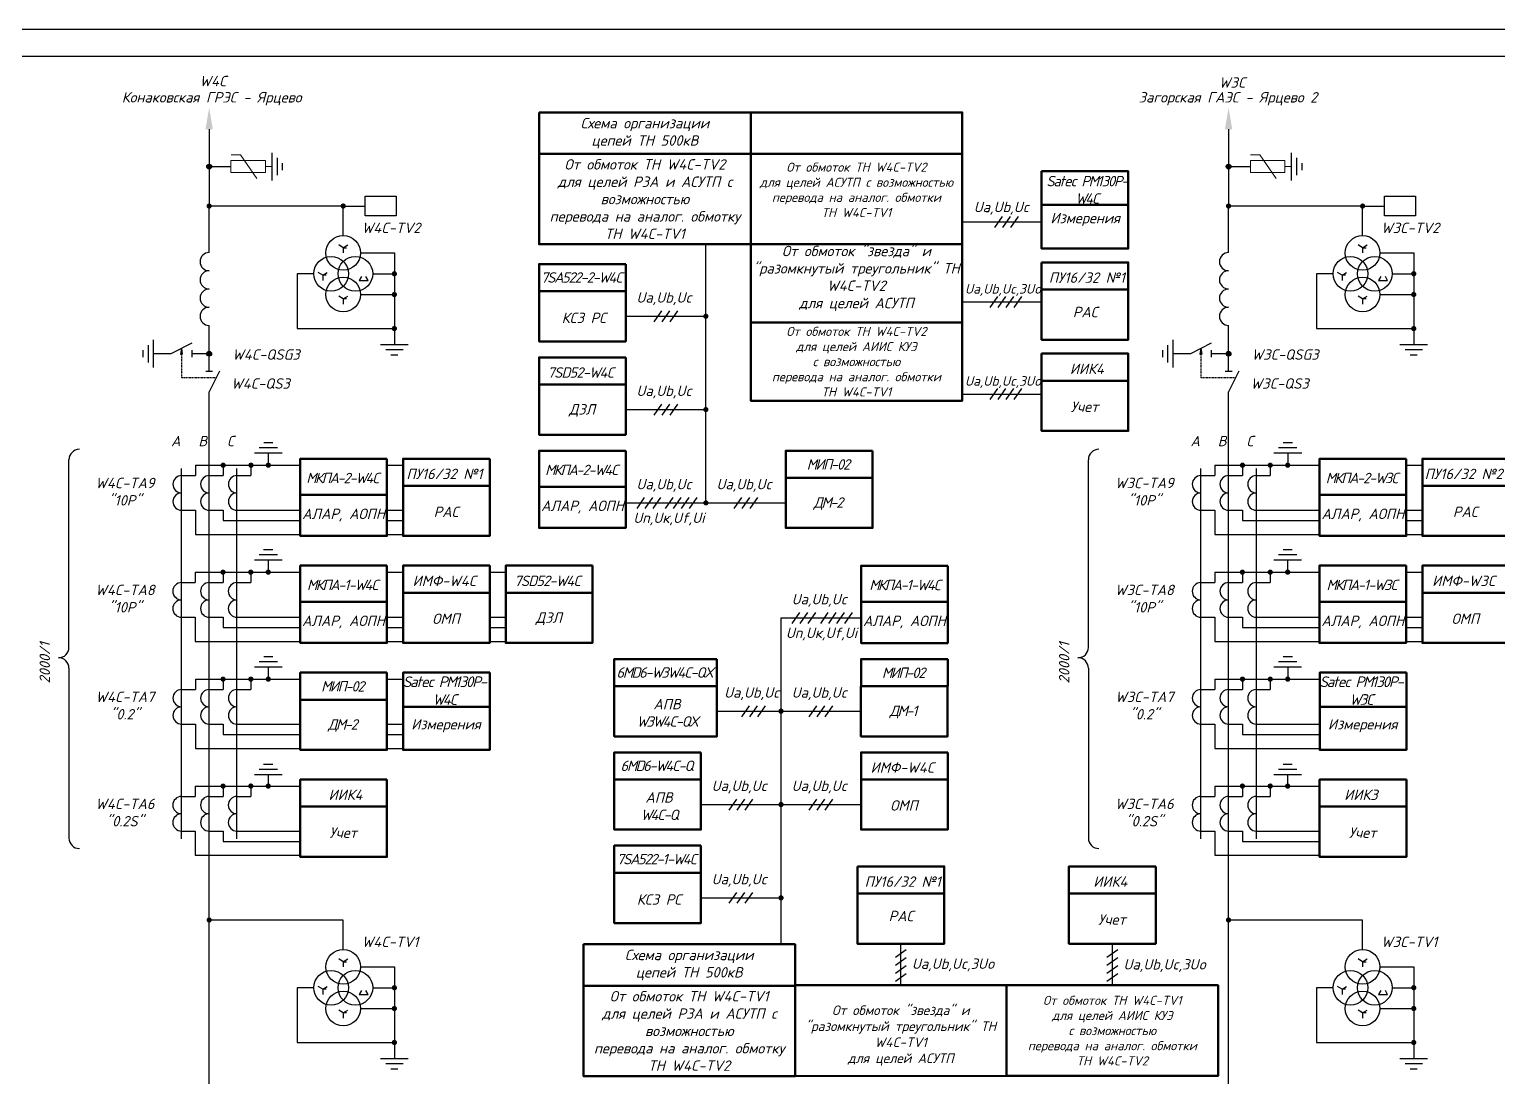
# Model space of a CAD drawing. Header units: millimetres. Extents: x -4534 to -456, y 3875 to 4716.
# Drawn here: x -4325.1 to -4049.9, y 4520.1 to 4716.4 of the extents above; entities that cross this region are included whole.
import ezdxf
from ezdxf.enums import TextEntityAlignment as Align

# ---------------------------------------------------------------- set-up
doc = ezdxf.new("R2010")
doc.units = ezdxf.units.MM
doc.linetypes.add('HIDDEN2', pattern=[0.1875, 0.125, -0.0625])
for name, color, linetype in [('Измерения АСУТП', 80, 'Continuous'), ('пусков-компл', 7, 'Continuous'), ('РАС АСУТП', 50, 'Continuous')]:
    doc.layers.add(name, color=color, linetype=linetype)
doc.styles.add('ГОСТ 2.0', font='isocpeur.ttf', dxfattribs={"oblique": 15, "height": 2})
doc.styles.add('ГОСТ 3.0', font='isocpeur.ttf', dxfattribs={"oblique": 15, "height": 3})

# ---------------------------------------------------------------- blocks, each defined once
blk = doc.blocks.new('Точка')
h = blk.add_hatch(color=256)
edge = h.paths.add_edge_path()
edge.add_arc((0, 0), 0.691, 0, 360)
blk.add_circle((0, 0), 0.691)
blk = doc.blocks.new('*U85')
for p, q in [((0, 0), (5, 0)), ((11, 3), (5, 0)), ((11, -1), (11, 1)), ((11, 0), (16, 0))]:
    blk.add_line(p, q)
blk = doc.blocks.new('*U86')
for p, q in [((0, 0), (5, 0)), ((11, 3), (5, 0)), ((11, -1), (11, 1)), ((11, 0), (16, 0))]:
    blk.add_line(p, q)

msp = doc.modelspace()

# ---------------------------------------------------------------- hatches: boundary and pattern name
for points in [[(-4296.78, 4655.47), (-4296.61, 4655.47), (-4296.44, 4655.47), (-4296.61, 4656.56)], [(-4105.73, 4655.47), (-4105.56, 4655.47), (-4105.39, 4655.47), (-4105.56, 4656.56)]]:
    msp.add_hatch(color=0).paths.add_polyline_path(points)

# ---------------------------------------------------------------- linework, layer by layer
at = {"color": 0, "lineweight": 30}
msp.add_line((-4514.35, 4711.38), (-2238.35, 4711.38), dxfattribs=at)
at = {"color": 0, "lineweight": 50}
for p, q in [((-4189.92, 4693.02), (-4189.92, 4700.8)), ((-4229.57, 4693.02), (-4189.92, 4693.02)), ((-4221.26, 4537.09), (-4181.61, 4537.09))]:
    msp.add_line(p, q, dxfattribs=at)
at = {"color": 0}
for p, q in [((-4291.41, 4697.65), (-4291.41, 4683.26)), ((-4100.36, 4697.65), (-4100.36, 4683.26)), ((-4291.41, 4690.66), (-4287.32, 4690.66)), ((-4100.36, 4690.66), (-4096.28, 4690.66)), ((-4291.41, 4674.55), (-4291.41, 4683.26)), ((-4266.29, 4683.26), (-4291.41, 4683.26)), ((-4266.29, 4677.72), (-4266.29, 4683.26)), ((-4266.29, 4683.26), (-4262.2, 4683.26)), ((-4100.36, 4674.55), (-4100.36, 4683.26)), ((-4075.24, 4683.26), (-4100.36, 4683.26)), ((-4075.24, 4677.72), (-4075.24, 4683.26)), ((-4075.24, 4683.26), (-4071.15, 4683.26)), ((-4266.29, 4675.45), (-4267.13, 4675.96)), ((-4266.29, 4675.45), (-4265.44, 4675.96)), ((-4266.29, 4675.45), (-4266.29, 4674.47)), ((-4266.29, 4675.45), (-4265.64, 4675.45)), ((-4198.32, 4627.62), (-4198.32, 4676.11)), ((-4075.24, 4675.45), (-4076.08, 4675.96)), ((-4075.24, 4675.45), (-4074.4, 4675.96)), ((-4075.24, 4675.45), (-4075.24, 4674.47)), ((-4075.24, 4675.45), (-4074.59, 4675.45)), ((-4263.04, 4674.47), (-4256.7, 4674.47)), ((-4256.7, 4674.47), (-4256.7, 4657.33)), ((-4071.99, 4674.47), (-4065.65, 4674.47)), ((-4065.65, 4674.47), (-4065.65, 4657.33)), ((-4271.81, 4670.57), (-4274.91, 4670.57)), ((-4274.91, 4670.57), (-4274.91, 4660.29)), ((-4270.13, 4670.31), (-4270.97, 4670.81)), ((-4270.13, 4670.31), (-4269.29, 4670.81)), ((-4270.13, 4670.31), (-4270.13, 4669.32)), ((-4269.48, 4670.31), (-4270.13, 4670.31)), ((-4262.86, 4670.07), (-4263.28, 4669.32)), ((-4261.6, 4669.32), (-4262.02, 4670.07)), ((-4260.76, 4670.57), (-4256.7, 4670.57)), ((-4080.77, 4670.57), (-4083.86, 4670.57)), ((-4083.86, 4670.57), (-4083.86, 4660.29)), ((-4079.08, 4670.31), (-4079.93, 4670.81)), ((-4079.08, 4670.31), (-4078.24, 4670.81)), ((-4079.08, 4670.31), (-4079.08, 4669.32)), ((-4078.43, 4670.31), (-4079.08, 4670.31)), ((-4071.82, 4670.07), (-4072.24, 4669.32)), ((-4070.55, 4669.32), (-4070.98, 4670.07)), ((-4069.72, 4670.57), (-4065.65, 4670.57)), ((-4263.28, 4669.32), (-4261.6, 4669.32)), ((-4072.24, 4669.32), (-4070.55, 4669.32)), ((-4266.29, 4665.84), (-4267.13, 4666.34)), ((-4266.29, 4665.84), (-4265.44, 4666.34)), ((-4266.29, 4665.84), (-4266.29, 4664.86)), ((-4265.64, 4665.84), (-4266.29, 4665.84)), ((-4263.04, 4666.67), (-4256.7, 4666.67)), ((-4075.24, 4665.84), (-4076.08, 4666.34)), ((-4075.24, 4665.84), (-4074.4, 4666.34)), ((-4075.24, 4665.84), (-4075.24, 4664.86)), ((-4074.59, 4665.84), (-4075.24, 4665.84)), ((-4071.99, 4666.67), (-4065.65, 4666.67)), ((-4213.32, 4662.6), (-4198.32, 4662.6)), ((-4208.04, 4661.58), (-4206.6, 4663.63)), ((-4206.54, 4661.58), (-4205.1, 4663.63)), ((-4205.04, 4661.58), (-4203.6, 4663.63)), ((-4291.41, 4655.58), (-4291.41, 4660.87)), ((-4274.91, 4660.29), (-4256.7, 4660.29)), ((-4100.36, 4655.58), (-4100.36, 4660.87)), ((-4083.86, 4660.29), (-4065.65, 4660.29)), ((-4294.66, 4657.53), (-4298.56, 4655.58)), ((-4296.61, 4656.56), (-4296.78, 4655.47)), ((-4296.61, 4656.56), (-4296.44, 4655.47)), ((-4294.66, 4656.23), (-4294.66, 4654.93)), ((-4103.61, 4657.53), (-4107.51, 4655.58)), ((-4105.56, 4656.56), (-4105.73, 4655.47)), ((-4105.56, 4656.56), (-4105.39, 4655.47)), ((-4103.61, 4656.23), (-4103.61, 4654.93)), ((-4298.56, 4655.58), (-4301.81, 4655.58)), ((-4296.78, 4655.47), (-4296.61, 4655.47)), ((-4296.44, 4655.47), (-4296.61, 4655.47)), ((-4291.41, 4655.58), (-4294.66, 4655.58)), ((-4107.51, 4655.58), (-4110.76, 4655.58)), ((-4105.73, 4655.47), (-4105.56, 4655.47)), ((-4105.39, 4655.47), (-4105.56, 4655.47)), ((-4100.36, 4655.58), (-4103.61, 4655.58)), ((-4291.41, 4492.89), (-4291.41, 4645.18)), ((-4213.32, 4645.11), (-4198.32, 4645.11)), ((-4208.04, 4644.09), (-4206.6, 4646.13)), ((-4206.54, 4644.09), (-4205.1, 4646.13)), ((-4205.04, 4644.09), (-4203.6, 4646.13)), ((-4100.36, 4492.89), (-4100.36, 4645.18)), ((-4280.32, 4636.93), (-4280.32, 4634.68)), ((-4089.28, 4636.93), (-4089.28, 4634.68)), ((-4258.09, 4634.68), (-4255.09, 4634.68)), ((-4067.06, 4634.68), (-4064.06, 4634.68)), ((-4296.59, 4632.73), (-4293.99, 4632.73)), ((-4291.4, 4632.73), (-4288.8, 4632.73)), ((-4286.19, 4632.73), (-4283.59, 4632.73)), ((-4105.55, 4632.73), (-4102.95, 4632.73)), ((-4100.36, 4632.73), (-4097.76, 4632.73)), ((-4095.15, 4632.73), (-4092.55, 4632.73)), ((-4211.22, 4626.59), (-4209.79, 4628.64)), ((-4209.72, 4626.59), (-4208.29, 4628.64)), ((-4208.22, 4626.59), (-4206.79, 4628.64)), ((-4205.88, 4626.59), (-4204.45, 4628.64)), ((-4204.38, 4626.59), (-4202.95, 4628.64)), ((-4202.88, 4626.59), (-4201.45, 4628.64)), ((-4201.38, 4626.59), (-4199.95, 4628.64)), ((-4193.04, 4626.59), (-4191.6, 4628.64)), ((-4191.54, 4626.59), (-4190.1, 4628.64)), ((-4190.04, 4626.59), (-4188.6, 4628.64)), ((-4296.59, 4626.23), (-4293.99, 4626.23)), ((-4293.99, 4626.23), (-4293.99, 4621.7)), ((-4291.4, 4626.23), (-4288.8, 4626.23)), ((-4288.8, 4626.23), (-4288.8, 4624.31)), ((-4286.19, 4626.23), (-4274.34, 4626.23)), ((-4258.09, 4626.23), (-4255.09, 4626.23)), ((-4213.32, 4627.62), (-4198.32, 4627.62)), ((-4198.32, 4627.62), (-4183.32, 4627.62)), ((-4105.55, 4626.23), (-4102.95, 4626.23)), ((-4102.95, 4626.23), (-4102.95, 4621.7)), ((-4100.36, 4626.23), (-4097.76, 4626.23)), ((-4097.76, 4626.23), (-4097.76, 4624.31)), ((-4095.15, 4626.23), (-4083.29, 4626.23)), ((-4067.06, 4626.23), (-4064.06, 4626.23)), ((-4258.09, 4624.31), (-4255.09, 4624.31)), ((-4067.06, 4624.31), (-4064.06, 4624.31)), ((-4293.99, 4621.7), (-4274.34, 4621.7)), ((-4258.09, 4621.7), (-4255.09, 4621.7)), ((-4102.95, 4621.7), (-4083.29, 4621.7)), ((-4067.06, 4621.7), (-4064.06, 4621.7)), ((-4280.33, 4616.88), (-4280.33, 4614.63)), ((-4258.1, 4614.63), (-4255.1, 4614.63)), ((-4238.82, 4614.63), (-4235.82, 4614.63)), ((-4089.29, 4616.88), (-4089.29, 4614.63)), ((-4067.08, 4614.63), (-4064.08, 4614.63)), ((-4296.6, 4612.68), (-4294, 4612.68)), ((-4291.41, 4612.68), (-4288.81, 4612.68)), ((-4286.2, 4612.68), (-4283.6, 4612.68)), ((-4105.56, 4612.68), (-4102.96, 4612.68)), ((-4100.36, 4612.68), (-4097.76, 4612.68)), ((-4095.16, 4612.68), (-4092.56, 4612.68)), ((-4182.14, 4605.02), (-4180.71, 4607.07)), ((-4180.64, 4605.02), (-4179.21, 4607.07)), ((-4179.14, 4605.02), (-4177.71, 4607.07)), ((-4176.8, 4605.02), (-4175.37, 4607.07)), ((-4175.3, 4605.02), (-4173.87, 4607.07)), ((-4173.8, 4605.02), (-4172.37, 4607.07)), ((-4172.3, 4605.02), (-4170.87, 4607.07)), ((-4296.6, 4606.18), (-4294, 4606.18)), ((-4294, 4606.18), (-4294, 4601.65)), ((-4291.41, 4606.18), (-4288.81, 4606.18)), ((-4288.81, 4606.18), (-4288.81, 4604.26)), ((-4286.2, 4606.18), (-4274.34, 4606.18)), ((-4258.1, 4606.18), (-4255.1, 4606.18)), ((-4258.1, 4604.26), (-4255.1, 4604.26)), ((-4238.82, 4606.18), (-4235.82, 4606.18)), ((-4238.82, 4604.26), (-4235.82, 4604.26)), ((-4184.24, 4606.05), (-4184.24, 4544.87)), ((-4184.24, 4606.05), (-4169.24, 4606.05)), ((-4105.56, 4606.18), (-4102.96, 4606.18)), ((-4102.96, 4606.18), (-4102.96, 4601.65)), ((-4100.36, 4606.18), (-4097.76, 4606.18)), ((-4097.76, 4606.18), (-4097.76, 4604.26)), ((-4095.16, 4606.18), (-4083.3, 4606.18)), ((-4067.08, 4606.18), (-4064.08, 4606.18)), ((-4067.08, 4604.26), (-4064.08, 4604.26)), ((-4294, 4601.65), (-4274.34, 4601.65)), ((-4258.1, 4601.65), (-4255.1, 4601.65)), ((-4238.82, 4601.65), (-4235.82, 4601.65)), ((-4102.96, 4601.65), (-4083.3, 4601.65)), ((-4067.08, 4601.65), (-4064.08, 4601.65)), ((-4280.32, 4596.83), (-4280.32, 4594.58)), ((-4089.28, 4596.83), (-4089.28, 4594.58)), ((-4296.59, 4592.63), (-4293.99, 4592.63)), ((-4291.4, 4592.63), (-4288.8, 4592.63)), ((-4286.19, 4592.63), (-4283.59, 4592.63)), ((-4258.09, 4594.58), (-4255.09, 4594.58)), ((-4105.55, 4592.63), (-4102.95, 4592.63)), ((-4100.36, 4592.63), (-4097.76, 4592.63)), ((-4095.15, 4592.63), (-4092.55, 4592.63)), ((-4196.24, 4588.56), (-4184.24, 4588.56)), ((-4191.61, 4587.53), (-4190.17, 4589.58)), ((-4190.11, 4587.53), (-4188.67, 4589.58)), ((-4188.61, 4587.53), (-4187.17, 4589.58)), ((-4184.24, 4588.56), (-4169.24, 4588.56)), ((-4178.95, 4587.53), (-4177.52, 4589.58)), ((-4177.45, 4587.53), (-4176.02, 4589.58)), ((-4175.95, 4587.53), (-4174.52, 4589.58)), ((-4296.59, 4586.13), (-4293.99, 4586.13)), ((-4293.99, 4586.13), (-4293.99, 4581.6)), ((-4291.4, 4586.13), (-4288.8, 4586.13)), ((-4288.8, 4586.13), (-4288.8, 4584.21)), ((-4286.19, 4586.13), (-4274.34, 4586.13)), ((-4258.09, 4586.13), (-4255.09, 4586.13)), ((-4105.55, 4586.13), (-4102.95, 4586.13)), ((-4102.95, 4586.13), (-4102.95, 4581.6)), ((-4100.36, 4586.13), (-4097.76, 4586.13)), ((-4097.76, 4586.13), (-4097.76, 4584.21)), ((-4095.15, 4586.13), (-4083.29, 4586.13)), ((-4293.99, 4581.6), (-4274.34, 4581.6)), ((-4258.09, 4584.21), (-4255.09, 4584.21)), ((-4258.09, 4581.6), (-4255.09, 4581.6)), ((-4102.95, 4581.6), (-4083.29, 4581.6)), ((-4280.33, 4576.65), (-4280.33, 4574.53)), ((-4089.29, 4576.65), (-4089.29, 4574.53)), ((-4296.6, 4572.58), (-4294, 4572.58)), ((-4291.41, 4572.58), (-4288.81, 4572.58)), ((-4286.2, 4572.58), (-4283.6, 4572.58)), ((-4199.24, 4571.06), (-4184.24, 4571.06)), ((-4193.95, 4570.04), (-4192.52, 4572.09)), ((-4192.45, 4570.04), (-4191.02, 4572.09)), ((-4190.95, 4570.04), (-4189.52, 4572.09)), ((-4184.24, 4571.06), (-4169.24, 4571.06)), ((-4178.95, 4570.04), (-4177.52, 4572.09)), ((-4177.45, 4570.04), (-4176.02, 4572.09)), ((-4175.95, 4570.04), (-4174.52, 4572.09)), ((-4105.56, 4572.58), (-4102.96, 4572.58)), ((-4100.36, 4572.58), (-4097.76, 4572.58)), ((-4095.16, 4572.58), (-4092.56, 4572.58)), ((-4296.6, 4566.08), (-4294, 4566.08)), ((-4294, 4566.08), (-4294, 4561.55)), ((-4291.41, 4566.08), (-4288.81, 4566.08)), ((-4288.81, 4566.08), (-4288.81, 4564.16)), ((-4286.2, 4566.08), (-4274.34, 4566.08)), ((-4105.56, 4566.08), (-4102.96, 4566.08)), ((-4102.96, 4566.08), (-4102.96, 4561.55)), ((-4100.36, 4566.08), (-4097.76, 4566.08)), ((-4097.76, 4566.08), (-4097.76, 4564.16)), ((-4095.16, 4566.08), (-4083.3, 4566.08)), ((-4294, 4561.55), (-4274.34, 4561.55)), ((-4102.96, 4561.55), (-4083.3, 4561.55)), ((-4193.95, 4552.55), (-4192.52, 4554.59)), ((-4192.45, 4552.55), (-4191.02, 4554.59)), ((-4190.95, 4552.55), (-4189.52, 4554.59)), ((-4199.24, 4553.57), (-4184.24, 4553.57)), ((-4266.29, 4549.42), (-4291.41, 4549.42)), ((-4266.29, 4543.88), (-4266.29, 4549.42)), ((-4075.24, 4549.42), (-4100.36, 4549.42)), ((-4075.24, 4543.88), (-4075.24, 4549.42)), ((-4266.29, 4541.61), (-4267.13, 4542.12)), ((-4266.29, 4541.61), (-4265.44, 4542.12)), ((-4266.29, 4541.61), (-4266.29, 4540.63)), ((-4266.29, 4541.61), (-4265.64, 4541.61)), ((-4263.04, 4540.63), (-4256.7, 4540.63)), ((-4256.7, 4540.63), (-4256.7, 4523.49)), ((-4075.24, 4541.61), (-4076.08, 4542.12)), ((-4075.24, 4541.61), (-4074.4, 4542.12)), ((-4075.24, 4541.61), (-4075.24, 4540.63)), ((-4075.24, 4541.61), (-4074.59, 4541.61)), ((-4071.99, 4540.63), (-4065.65, 4540.63)), ((-4065.65, 4540.63), (-4065.65, 4523.49)), ((-4271.81, 4536.73), (-4274.91, 4536.73)), ((-4274.91, 4536.73), (-4274.91, 4526.46)), ((-4270.13, 4536.47), (-4270.97, 4536.97)), ((-4270.13, 4536.47), (-4269.29, 4536.97)), ((-4270.13, 4536.47), (-4270.13, 4535.48)), ((-4269.48, 4536.47), (-4270.13, 4536.47)), ((-4262.86, 4536.23), (-4263.28, 4535.48)), ((-4263.28, 4535.48), (-4261.6, 4535.48)), ((-4261.6, 4535.48), (-4262.02, 4536.23)), ((-4260.76, 4536.73), (-4256.7, 4536.73)), ((-4080.77, 4536.73), (-4083.86, 4536.73)), ((-4083.86, 4536.73), (-4083.86, 4526.46)), ((-4079.08, 4536.47), (-4079.93, 4536.97)), ((-4079.08, 4536.47), (-4078.24, 4536.97)), ((-4079.08, 4536.47), (-4079.08, 4535.48)), ((-4078.43, 4536.47), (-4079.08, 4536.47)), ((-4071.82, 4536.23), (-4072.24, 4535.48)), ((-4072.24, 4535.48), (-4070.55, 4535.48)), ((-4070.55, 4535.48), (-4070.98, 4536.23)), ((-4069.72, 4536.73), (-4065.65, 4536.73)), ((-4266.29, 4532), (-4267.13, 4532.5)), ((-4266.29, 4532), (-4265.44, 4532.5)), ((-4266.29, 4532), (-4266.29, 4531.02)), ((-4265.64, 4532), (-4266.29, 4532)), ((-4263.04, 4532.83), (-4256.7, 4532.83)), ((-4075.24, 4532), (-4076.08, 4532.5)), ((-4075.24, 4532), (-4074.4, 4532.5)), ((-4075.24, 4532), (-4075.24, 4531.02)), ((-4074.59, 4532), (-4075.24, 4532)), ((-4071.99, 4532.83), (-4065.65, 4532.83)), ((-4274.91, 4526.46), (-4256.7, 4526.46)), ((-4083.86, 4526.46), (-4065.65, 4526.46))]:
    msp.add_line(p, q, dxfattribs=at)
at = {"color": 0, "lineweight": 18}
for p, q in [((-4280.83, 4691.8), (-4287.32, 4691.8)), ((-4287.32, 4689.53), (-4287.32, 4691.8)), ((-4285.53, 4692.87), (-4287.3, 4692.87)), ((-4285.53, 4692.87), (-4287.3, 4692.87)), ((-4282.49, 4688.41), (-4285.53, 4692.87)), ((-4280.83, 4689.53), (-4280.83, 4691.8)), ((-4089.79, 4691.8), (-4096.28, 4691.8)), ((-4096.28, 4689.53), (-4096.28, 4691.8)), ((-4094.48, 4692.87), (-4096.25, 4692.87)), ((-4094.48, 4692.87), (-4096.25, 4692.87)), ((-4091.45, 4688.41), (-4094.48, 4692.87)), ((-4089.79, 4689.53), (-4089.79, 4691.8)), ((-4280.83, 4689.53), (-4287.32, 4689.53)), ((-4280.83, 4690.66), (-4279.66, 4690.66)), ((-4089.79, 4689.53), (-4096.28, 4689.53)), ((-4089.79, 4690.66), (-4088.61, 4690.66))]:
    msp.add_line(p, q, dxfattribs=at)
at = {"color": 0, "lineweight": 25, "ltscale": 0.25}
for p, q in [((-4279.66, 4693.26), (-4279.66, 4688.06)), ((-4278.68, 4692.29), (-4278.68, 4689.04)), ((-4088.61, 4693.26), (-4088.61, 4688.06)), ((-4087.64, 4692.29), (-4087.64, 4689.04)), ((-4277.71, 4691.31), (-4277.71, 4690.01)), ((-4086.66, 4691.31), (-4086.66, 4690.01)), ((-4303.76, 4654.93), (-4303.76, 4656.23)), ((-4302.79, 4653.96), (-4302.79, 4657.21)), ((-4301.81, 4652.98), (-4301.81, 4658.18)), ((-4259.3, 4657.33), (-4254.1, 4657.33)), ((-4258.32, 4656.35), (-4255.07, 4656.35)), ((-4112.71, 4654.93), (-4112.71, 4656.23)), ((-4111.74, 4653.96), (-4111.74, 4657.21)), ((-4110.76, 4652.98), (-4110.76, 4658.18)), ((-4068.25, 4657.33), (-4063.05, 4657.33)), ((-4067.28, 4656.35), (-4064.03, 4656.35)), ((-4257.35, 4655.38), (-4256.05, 4655.38)), ((-4066.3, 4655.38), (-4065, 4655.38)), ((-4259.3, 4523.49), (-4254.1, 4523.49)), ((-4258.32, 4522.52), (-4255.07, 4522.52)), ((-4257.35, 4521.54), (-4256.05, 4521.54)), ((-4068.25, 4523.49), (-4063.05, 4523.49)), ((-4067.28, 4522.52), (-4064.03, 4522.52)), ((-4066.3, 4521.54), (-4065, 4521.54))]:
    msp.add_line(p, q, dxfattribs=at)
at = {"color": 0, "linetype": 'HIDDEN2'}
for p, q in [((-4296.61, 4655.47), (-4296.61, 4651.03)), ((-4105.56, 4655.47), (-4105.56, 4651.03)), ((-4290.11, 4651.03), (-4296.61, 4651.03)), ((-4099.06, 4651.03), (-4105.56, 4651.03))]:
    msp.add_line(p, q, dxfattribs=at)
at = {"color": 0, "ltscale": 0.25}
for p, q in [((-4150.28, 4648.02), (-4135.4, 4648.02)), ((-4143.69, 4649.04), (-4145.12, 4646.99)), ((-4142.19, 4649.04), (-4143.62, 4646.99)), ((-4140.69, 4649.04), (-4142.12, 4646.99)), ((-4139.19, 4649.04), (-4140.62, 4646.99)), ((-4277.72, 4636.93), (-4282.92, 4636.93)), ((-4278.59, 4637.91), (-4282.06, 4637.91)), ((-4279.46, 4638.88), (-4281.19, 4638.88)), ((-4086.66, 4636.93), (-4091.86, 4636.93)), ((-4087.54, 4637.91), (-4091.01, 4637.91)), ((-4088.41, 4638.88), (-4090.14, 4638.88)), ((-4317.68, 4600.53), (-4317.68, 4635.71)), ((-4296.59, 4564.61), (-4296.59, 4634.05)), ((-4293.99, 4634.68), (-4293.99, 4632.73)), ((-4293.99, 4634.68), (-4274.34, 4634.68)), ((-4288.8, 4634.68), (-4288.8, 4632.73)), ((-4286.19, 4564.61), (-4286.19, 4634.05)), ((-4283.59, 4634.68), (-4283.59, 4632.73)), ((-4126.63, 4600.53), (-4126.63, 4635.71)), ((-4105.55, 4564.61), (-4105.55, 4634.05)), ((-4102.95, 4634.68), (-4083.29, 4634.68)), ((-4102.93, 4634.68), (-4102.93, 4632.73)), ((-4097.76, 4634.68), (-4097.76, 4632.73)), ((-4095.15, 4564.61), (-4095.15, 4634.05)), ((-4092.55, 4634.68), (-4092.55, 4632.73)), ((-4288.8, 4624.31), (-4274.34, 4624.31)), ((-4097.76, 4624.31), (-4083.29, 4624.31)), ((-4278.6, 4617.86), (-4282.06, 4617.86)), ((-4279.46, 4618.83), (-4281.2, 4618.83)), ((-4087.55, 4617.86), (-4091.02, 4617.86)), ((-4088.42, 4618.83), (-4090.15, 4618.83)), ((-4294, 4614.63), (-4294, 4612.68)), ((-4294, 4614.63), (-4274.34, 4614.63)), ((-4288.81, 4614.63), (-4288.81, 4612.68)), ((-4283.6, 4614.63), (-4283.6, 4612.68)), ((-4277.73, 4616.88), (-4282.93, 4616.88)), ((-4102.96, 4614.63), (-4102.96, 4612.68)), ((-4102.96, 4614.63), (-4083.3, 4614.63)), ((-4097.76, 4614.63), (-4097.76, 4612.68)), ((-4092.56, 4614.63), (-4092.56, 4612.68)), ((-4086.69, 4616.88), (-4091.89, 4616.88)), ((-4288.81, 4604.26), (-4274.34, 4604.26)), ((-4097.76, 4604.26), (-4083.3, 4604.26)), ((-4279.46, 4598.78), (-4281.19, 4598.78)), ((-4088.41, 4598.78), (-4090.14, 4598.78)), ((-4317.68, 4596.63), (-4317.68, 4564.77)), ((-4277.72, 4596.83), (-4282.92, 4596.83)), ((-4278.59, 4597.81), (-4282.06, 4597.81)), ((-4126.63, 4596.63), (-4126.63, 4564.77)), ((-4086.68, 4596.83), (-4091.88, 4596.83)), ((-4087.54, 4597.81), (-4091.01, 4597.81)), ((-4293.99, 4594.58), (-4293.99, 4592.63)), ((-4293.99, 4594.58), (-4274.34, 4594.58)), ((-4288.8, 4594.58), (-4288.8, 4592.63)), ((-4283.59, 4594.58), (-4283.59, 4592.63)), ((-4102.95, 4594.58), (-4102.95, 4592.63)), ((-4102.95, 4594.58), (-4083.29, 4594.58)), ((-4097.76, 4594.58), (-4097.76, 4592.63)), ((-4092.55, 4594.58), (-4092.55, 4592.63)), ((-4288.8, 4584.21), (-4274.34, 4584.21)), ((-4097.76, 4584.21), (-4083.29, 4584.21)), ((-4277.73, 4576.65), (-4282.93, 4576.65)), ((-4278.6, 4577.62), (-4282.06, 4577.62)), ((-4279.46, 4578.6), (-4281.2, 4578.6)), ((-4086.69, 4576.65), (-4091.89, 4576.65)), ((-4087.55, 4577.62), (-4091.02, 4577.62)), ((-4088.42, 4578.6), (-4090.15, 4578.6)), ((-4294, 4574.53), (-4294, 4572.58)), ((-4294, 4574.53), (-4274.34, 4574.53)), ((-4288.81, 4574.53), (-4288.81, 4572.58)), ((-4283.6, 4574.53), (-4283.6, 4572.58)), ((-4102.96, 4574.53), (-4102.96, 4572.58)), ((-4102.96, 4574.53), (-4083.3, 4574.53)), ((-4097.76, 4574.53), (-4097.76, 4572.58)), ((-4092.56, 4574.53), (-4092.56, 4572.58)), ((-4288.81, 4564.16), (-4274.34, 4564.16)), ((-4097.76, 4564.16), (-4083.3, 4564.16)), ((-4123.17, 4542.44), (-4121.12, 4543.88)), ((-4122.14, 4537.18), (-4122.14, 4544.98)), ((-4123.17, 4540.94), (-4121.12, 4542.38)), ((-4123.17, 4539.44), (-4121.12, 4540.88)), ((-4123.17, 4537.94), (-4121.12, 4539.38))]:
    msp.add_line(p, q, dxfattribs=at)
at = {"color": 0, "linetype": 'Continuous', "lineweight": 25}
msp.add_lwpolyline([(-4534.35, 3875.38), (-2233.35, 3875.38), (-2233.35, 4716.38), (-4534.35, 4716.38)], close=True, dxfattribs=at)
at = {"color": 0, "lineweight": 50}
for points in [[(-4229.57, 4700.8), (-4150.28, 4700.8), (-4150.28, 4676.11), (-4229.57, 4676.11)], [(-4221.26, 4544.87), (-4181.61, 4544.87), (-4181.61, 4520.18), (-4221.26, 4520.18)]]:
    msp.add_lwpolyline(points, close=True, dxfattribs=at)
at = {"color": 0, "ltscale": 0.25, "const_width": 0.487}
for points in [[(-4291.65, 4683.26, -1), (-4291.17, 4683.26, -1)], [(-4266.53, 4683.26, -1), (-4266.04, 4683.26, -1)], [(-4100.61, 4683.26, -1), (-4100.12, 4683.26, -1)], [(-4075.48, 4683.26, -1), (-4075, 4683.26, -1)], [(-4256.94, 4670.57, -1), (-4256.45, 4670.57, -1)], [(-4065.9, 4670.57, -1), (-4065.41, 4670.57, -1)], [(-4256.94, 4666.67, -1), (-4256.45, 4666.67, -1)], [(-4065.9, 4666.67, -1), (-4065.41, 4666.67, -1)], [(-4198.56, 4662.6, -1), (-4198.08, 4662.6, -1)], [(-4256.94, 4660.29, -1), (-4256.45, 4660.29, -1)], [(-4065.9, 4660.29, -1), (-4065.41, 4660.29, -1)], [(-4198.56, 4645.11, -1), (-4198.08, 4645.11, -1)], [(-4289.03, 4634.68, 1), (-4288.54, 4634.68, 1)], [(-4283.82, 4634.68, 1), (-4283.33, 4634.68, 1)], [(-4280.57, 4634.68, 1), (-4280.08, 4634.68, 1)], [(-4098, 4634.68, 1), (-4097.51, 4634.68, 1)], [(-4092.79, 4634.68, 1), (-4092.31, 4634.68, 1)], [(-4089.52, 4634.68, 1), (-4089.03, 4634.68, 1)], [(-4198.56, 4627.62, -1), (-4198.08, 4627.62, -1)], [(-4289.05, 4614.63, 1), (-4288.57, 4614.63, 1)], [(-4283.85, 4614.63, 1), (-4283.36, 4614.63, 1)], [(-4280.58, 4614.63, 1), (-4280.09, 4614.63, 1)], [(-4098.01, 4614.63, 1), (-4097.52, 4614.63, 1)], [(-4092.8, 4614.63, 1), (-4092.31, 4614.63, 1)], [(-4089.53, 4614.63, 1), (-4089.04, 4614.63, 1)], [(-4289.04, 4594.58, 1), (-4288.56, 4594.58, 1)], [(-4283.84, 4594.58, 1), (-4283.35, 4594.58, 1)], [(-4280.57, 4594.58, 1), (-4280.08, 4594.58, 1)], [(-4098, 4594.58, 1), (-4097.51, 4594.58, 1)], [(-4092.79, 4594.58, 1), (-4092.31, 4594.58, 1)], [(-4089.52, 4594.58, 1), (-4089.03, 4594.58, 1)], [(-4184.48, 4588.56, -1), (-4183.99, 4588.56, -1)], [(-4289.05, 4574.53, 1), (-4288.57, 4574.53, 1)], [(-4283.85, 4574.53, 1), (-4283.36, 4574.53, 1)], [(-4280.58, 4574.53, 1), (-4280.09, 4574.53, 1)], [(-4098.01, 4574.53, 1), (-4097.52, 4574.53, 1)], [(-4092.8, 4574.53, 1), (-4092.31, 4574.53, 1)], [(-4089.53, 4574.53, 1), (-4089.04, 4574.53, 1)], [(-4184.48, 4571.06, -1), (-4183.99, 4571.06, -1)], [(-4184.48, 4553.57, -1), (-4183.99, 4553.57, -1)], [(-4291.65, 4549.42, -1), (-4291.17, 4549.42, -1)], [(-4100.61, 4549.42, -1), (-4100.12, 4549.42, -1)], [(-4256.94, 4536.73, -1), (-4256.45, 4536.73, -1)], [(-4065.9, 4536.73, -1), (-4065.41, 4536.73, -1)], [(-4256.94, 4532.83, -1), (-4256.45, 4532.83, -1)], [(-4065.9, 4532.83, -1), (-4065.41, 4532.83, -1)], [(-4256.94, 4526.46, -1), (-4256.45, 4526.46, -1)], [(-4065.9, 4526.46, -1), (-4065.41, 4526.46, -1)]]:
    msp.add_lwpolyline(points, format="xyb", close=True, dxfattribs=at)
at = {"color": 0}
for points in [[(-4262.2, 4685.09), (-4256.35, 4685.09), (-4256.35, 4681.43), (-4262.2, 4681.43)], [(-4071.15, 4685.09), (-4065.31, 4685.09), (-4065.31, 4681.43), (-4071.15, 4681.43)]]:
    msp.add_lwpolyline(points, close=True, dxfattribs=at)
at = {"color": 0, "lineweight": 50, "ltscale": 0.25}
for points in [[(-4213.32, 4672.39), (-4229.57, 4672.39), (-4229.57, 4667.31), (-4213.32, 4667.31)], [(-4213.32, 4667.31), (-4229.57, 4667.31), (-4229.57, 4657.9), (-4213.32, 4657.9)], [(-4189.92, 4661.43), (-4150.28, 4661.43), (-4150.28, 4646.75), (-4189.92, 4646.75)], [(-4213.32, 4654.9), (-4229.57, 4654.9), (-4229.57, 4649.81), (-4213.32, 4649.81)], [(-4135.4, 4655.59), (-4119.15, 4655.59), (-4119.15, 4650.51), (-4135.4, 4650.51)], [(-4135.4, 4650.51), (-4119.15, 4650.51), (-4119.15, 4641.1), (-4135.4, 4641.1)], [(-4213.32, 4649.81), (-4229.57, 4649.81), (-4229.57, 4640.4), (-4213.32, 4640.4)], [(-4213.32, 4637.4), (-4229.57, 4637.4), (-4229.57, 4630.62), (-4213.32, 4630.62)], [(-4167.09, 4637.4), (-4183.34, 4637.4), (-4183.34, 4632.32), (-4167.09, 4632.32)], [(-4258.09, 4635.9), (-4274.34, 4635.9), (-4274.34, 4629.12), (-4258.09, 4629.12)], [(-4067.06, 4635.9), (-4083.31, 4635.9), (-4083.31, 4629.12), (-4067.06, 4629.12)], [(-4167.09, 4632.32), (-4183.34, 4632.32), (-4183.34, 4622.91), (-4167.09, 4622.91)], [(-4258.09, 4629.12), (-4274.34, 4629.12), (-4274.34, 4621.41), (-4258.09, 4621.41)], [(-4213.32, 4630.62), (-4229.57, 4630.62), (-4229.57, 4622.91), (-4213.32, 4622.91)], [(-4067.06, 4629.12), (-4083.31, 4629.12), (-4083.31, 4621.41), (-4067.06, 4621.41)], [(-4258.1, 4615.85), (-4274.35, 4615.85), (-4274.35, 4609.07), (-4258.1, 4609.07)], [(-4238.82, 4615.85), (-4255.07, 4615.85), (-4255.07, 4610.77), (-4238.82, 4610.77)], [(-4219.57, 4615.85), (-4235.82, 4615.85), (-4235.82, 4610.77), (-4219.57, 4610.77)], [(-4152.99, 4615.84), (-4169.24, 4615.84), (-4169.24, 4609.05), (-4152.99, 4609.05)], [(-4067.08, 4615.85), (-4083.33, 4615.85), (-4083.33, 4609.07), (-4067.08, 4609.07)], [(-4047.79, 4615.85), (-4064.04, 4615.85), (-4064.04, 4610.77), (-4047.79, 4610.77)], [(-4258.1, 4609.07), (-4274.35, 4609.07), (-4274.35, 4601.36), (-4258.1, 4601.36)], [(-4238.82, 4610.77), (-4255.07, 4610.77), (-4255.07, 4601.36), (-4238.82, 4601.36)], [(-4219.57, 4610.77), (-4235.82, 4610.77), (-4235.82, 4601.36), (-4219.57, 4601.36)], [(-4152.99, 4609.05), (-4169.24, 4609.05), (-4169.24, 4601.34), (-4152.99, 4601.34)], [(-4067.08, 4609.07), (-4083.33, 4609.07), (-4083.33, 4601.36), (-4067.08, 4601.36)], [(-4047.79, 4610.77), (-4064.04, 4610.77), (-4064.04, 4601.36), (-4047.79, 4601.36)], [(-4196.24, 4598.34), (-4215.49, 4598.34), (-4215.49, 4593.26), (-4196.24, 4593.26)], [(-4152.99, 4598.34), (-4169.24, 4598.34), (-4169.24, 4593.26), (-4152.99, 4593.26)], [(-4258.09, 4595.8), (-4274.34, 4595.8), (-4274.34, 4590.72), (-4258.09, 4590.72)], [(-4196.24, 4593.26), (-4215.49, 4593.26), (-4215.49, 4583.85), (-4196.24, 4583.85)], [(-4153.01, 4593.26), (-4169.26, 4593.26), (-4169.26, 4583.85), (-4153.01, 4583.85)], [(-4258.1, 4590.72), (-4274.35, 4590.72), (-4274.35, 4581.31), (-4258.1, 4581.31)], [(-4199.24, 4580.85), (-4215.49, 4580.85), (-4215.49, 4575.77), (-4199.24, 4575.77)], [(-4152.99, 4580.85), (-4169.24, 4580.85), (-4169.24, 4575.77), (-4152.99, 4575.77)], [(-4258.09, 4575.75), (-4274.34, 4575.75), (-4274.34, 4570.67), (-4258.09, 4570.67)], [(-4199.24, 4575.77), (-4215.49, 4575.77), (-4215.49, 4566.36), (-4199.24, 4566.36)], [(-4152.99, 4575.77), (-4169.24, 4575.77), (-4169.24, 4566.36), (-4152.99, 4566.36)], [(-4067.04, 4575.75), (-4083.29, 4575.75), (-4083.29, 4570.67), (-4067.04, 4570.67)], [(-4258.09, 4570.67), (-4274.34, 4570.67), (-4274.34, 4561.26), (-4258.09, 4561.26)], [(-4067.04, 4570.67), (-4083.29, 4570.67), (-4083.29, 4561.26), (-4067.04, 4561.26)], [(-4199.24, 4563.36), (-4215.49, 4563.36), (-4215.49, 4558.28), (-4199.24, 4558.28)], [(-4199.24, 4558.28), (-4215.49, 4558.28), (-4215.49, 4548.86), (-4199.24, 4548.86)], [(-4114.02, 4559.47), (-4130.27, 4559.47), (-4130.27, 4554.39), (-4114.02, 4554.39)], [(-4114.02, 4554.39), (-4130.27, 4554.39), (-4130.27, 4544.98), (-4114.02, 4544.98)], [(-4141.97, 4537.18), (-4102.32, 4537.18), (-4102.32, 4520.2), (-4141.97, 4520.2)]]:
    msp.add_lwpolyline(points, close=True, dxfattribs=at)
at = {"color": 0}
for centre in [(-4266.29, 4674.47), (-4075.24, 4674.47), (-4268.56, 4670.57), (-4264.01, 4670.57), (-4077.52, 4670.57), (-4072.97, 4670.57), (-4266.29, 4666.67), (-4075.24, 4666.67), (-4266.29, 4540.63), (-4075.24, 4540.63), (-4268.56, 4536.73), (-4264.01, 4536.73), (-4077.52, 4536.73), (-4072.97, 4536.73), (-4266.29, 4532.83), (-4075.24, 4532.83)]:
    msp.add_circle(centre, 3.25, dxfattribs=at)
at = {"color": 0, "ltscale": 0.25}
for centre, start, end in [((-4315.73, 4635.71), 90, 180), ((-4124.68, 4635.71), 90, 180), ((-4319.63, 4600.53), 270, 0), ((-4319.63, 4596.63), 0, 90), ((-4128.58, 4600.53), 270, 0), ((-4128.58, 4596.63), 0, 90), ((-4315.73, 4564.77), 180, 270), ((-4124.68, 4564.77), 180, 270)]:
    msp.add_arc(centre, 1.95, start, end, dxfattribs=at)
at = {"color": 0}
for centre in [(-4296.59, 4631.11), (-4291.4, 4631.11), (-4286.19, 4631.11), (-4105.55, 4631.11), (-4100.36, 4631.11), (-4095.15, 4631.11), (-4296.59, 4627.86), (-4291.4, 4627.86), (-4286.19, 4627.86), (-4105.55, 4627.86), (-4100.36, 4627.86), (-4095.15, 4627.86), (-4296.6, 4611.06), (-4291.41, 4611.06), (-4286.2, 4611.06), (-4105.56, 4611.06), (-4100.36, 4611.06), (-4095.16, 4611.06), (-4296.6, 4607.81), (-4291.41, 4607.81), (-4286.2, 4607.81), (-4105.56, 4607.81), (-4100.36, 4607.81), (-4095.16, 4607.81), (-4296.59, 4591.01), (-4291.4, 4591.01), (-4286.19, 4591.01), (-4105.55, 4591.01), (-4100.36, 4591.01), (-4095.15, 4591.01), (-4296.59, 4587.76), (-4291.4, 4587.76), (-4286.19, 4587.76), (-4105.55, 4587.76), (-4100.36, 4587.76), (-4095.15, 4587.76), (-4296.6, 4570.96), (-4291.41, 4570.96), (-4286.2, 4570.96), (-4105.56, 4570.96), (-4100.36, 4570.96), (-4095.16, 4570.96), (-4296.6, 4567.71), (-4291.41, 4567.71), (-4286.2, 4567.71), (-4105.56, 4567.71), (-4100.36, 4567.71), (-4095.16, 4567.71)]:
    msp.add_arc(centre, 1.62, 90, 270, dxfattribs=at)
at = {"color": 0, "lineweight": 25}
for points in [[(-4291.41, 4701.69), (-4292.1, 4697.65), (-4290.72, 4697.65)], [(-4100.36, 4701.69), (-4101.05, 4697.65), (-4099.68, 4697.65)]]:
    msp.add_solid(points, dxfattribs=at)
at = {"layer": 'Измерения АСУТП', "color": 0}
for p, q in [((-4142.79, 4681.29), (-4144.22, 4679.24)), ((-4141.29, 4681.29), (-4142.72, 4679.24)), ((-4139.79, 4681.29), (-4141.22, 4679.24)), ((-4150.28, 4680.27), (-4135.4, 4680.27))]:
    msp.add_line(p, q, dxfattribs=at)
at = {"layer": 'Измерения АСУТП', "color": 0, "lineweight": 50}
msp.add_lwpolyline([(-4189.92, 4693.02), (-4150.28, 4693.02), (-4150.28, 4676.11), (-4189.92, 4676.11)], close=True, dxfattribs=at)
at = {"layer": 'Измерения АСУТП', "color": 0, "lineweight": 50, "ltscale": 0.25}
for points in [[(-4135.4, 4689.79), (-4119.15, 4689.79), (-4119.15, 4683.49), (-4135.4, 4683.49)], [(-4135.4, 4683.49), (-4119.15, 4683.49), (-4119.15, 4675.3), (-4135.4, 4675.3)], [(-4238.82, 4595.8), (-4255.07, 4595.8), (-4255.07, 4589.4), (-4238.82, 4589.4)], [(-4067.02, 4595.8), (-4083.27, 4595.8), (-4083.27, 4589.4), (-4067.02, 4589.4)], [(-4238.82, 4589.4), (-4255.07, 4589.4), (-4255.07, 4581.31), (-4238.82, 4581.31)], [(-4067.02, 4589.4), (-4083.27, 4589.4), (-4083.27, 4581.31), (-4067.02, 4581.31)]]:
    msp.add_lwpolyline(points, close=True, dxfattribs=at)
at = {"layer": 'пусков-компл', "color": 0}
for centre, start, end in [((-4291.41, 4672.84), 90, 180), ((-4291.41, 4672.84), 180, 270), ((-4100.36, 4672.84), 90, 180), ((-4100.36, 4672.84), 180, 270), ((-4291.41, 4669.42), 90, 180), ((-4100.36, 4669.42), 90, 180), ((-4291.41, 4669.42), 180, 270), ((-4291.41, 4666), 90, 180), ((-4100.36, 4669.42), 180, 270), ((-4100.36, 4666), 90, 180), ((-4291.41, 4666), 180, 270), ((-4291.41, 4662.58), 90, 180), ((-4100.36, 4666), 180, 270), ((-4100.36, 4662.58), 90, 180), ((-4291.41, 4662.58), 180, 270), ((-4100.36, 4662.58), 180, 270)]:
    msp.add_arc(centre, 1.71, start, end, dxfattribs=at)
at = {"layer": 'РАС АСУТП', "color": 0}
for p, q in [((-4150.28, 4665.29), (-4135.4, 4665.29)), ((-4143.69, 4666.32), (-4145.12, 4664.27)), ((-4142.19, 4666.32), (-4143.62, 4664.27)), ((-4140.69, 4666.32), (-4142.12, 4664.27)), ((-4139.19, 4666.32), (-4140.62, 4664.27)), ((-4162.81, 4542.44), (-4160.77, 4543.88)), ((-4161.79, 4537.18), (-4161.79, 4544.98)), ((-4162.81, 4540.94), (-4160.77, 4542.38)), ((-4162.81, 4539.44), (-4160.77, 4540.88)), ((-4162.81, 4537.94), (-4160.77, 4539.38))]:
    msp.add_line(p, q, dxfattribs=at)
at = {"layer": 'РАС АСУТП', "color": 0, "lineweight": 50}
for points in [[(-4189.92, 4676.11), (-4150.28, 4676.11), (-4150.28, 4661.43), (-4189.92, 4661.43)], [(-4181.61, 4537.18), (-4141.97, 4537.18), (-4141.97, 4520.2), (-4181.61, 4520.18)]]:
    msp.add_lwpolyline(points, close=True, dxfattribs=at)
at = {"layer": 'РАС АСУТП', "color": 0, "lineweight": 50, "ltscale": 0.25}
for points in [[(-4135.4, 4672.69), (-4119.15, 4672.69), (-4119.15, 4667.61), (-4135.4, 4667.61)], [(-4135.4, 4667.61), (-4119.15, 4667.61), (-4119.15, 4658.2), (-4135.4, 4658.2)], [(-4238.8, 4635.9), (-4255.05, 4635.9), (-4255.05, 4630.82), (-4238.8, 4630.82)], [(-4047.79, 4635.9), (-4064.04, 4635.9), (-4064.04, 4630.82), (-4047.79, 4630.82)], [(-4238.82, 4630.82), (-4255.07, 4630.82), (-4255.07, 4621.41), (-4238.82, 4621.41)], [(-4047.79, 4630.82), (-4064.04, 4630.82), (-4064.04, 4621.41), (-4047.79, 4621.41)], [(-4169.91, 4559.47), (-4153.66, 4559.47), (-4153.66, 4554.39), (-4169.91, 4554.39)], [(-4169.91, 4554.39), (-4153.66, 4554.39), (-4153.66, 4544.98), (-4169.91, 4544.98)]]:
    msp.add_lwpolyline(points, close=True, dxfattribs=at)

# ---------------------------------------------------------------- block references
at = {"color": 0, "yscale": 0.65, "zscale": 0.65}
for name, p, xscale, rotation in [('Точка', (-4291.41, 4690.66), 0.65, 180), ('Точка', (-4100.36, 4690.66), 0.65, 180), ('Точка', (-4291.41, 4655.58), 0.65, 180), ('Точка', (-4100.36, 4655.58), 0.65, 180), ('*U85', (-4291.41, 4645.18), -0.65, 270), ('*U86', (-4100.36, 4645.18), -0.65, 270)]:
    msp.add_blockref(name, p, dxfattribs=dict(at, xscale=xscale, rotation=rotation))

# ---------------------------------------------------------------- texts
at = {"color": 0, "lineweight": 18, "style": 'ГОСТ 3.0', "oblique": 15}
for s, p in [('W4C', (-4293.21, 4705.72)), ('W3C', (-4102.16, 4705.45)), ('Конаковская ГРЭС - Ярцево', (-4307.79, 4702.67)), ('Загорская ГАЭС - Ярцево 2', (-4117.2, 4702.67)), ('W4C-TV2', (-4262.81, 4678.19)), ('W3C-TV2', (-4071.77, 4678.19)), ('W4C-TV1', (-4262.81, 4544.35)), ('W3C-TV1', (-4071.77, 4544.35))]:
    msp.add_text(s, height=1.95, dxfattribs=at).set_placement(p)
at = {"color": 0, "ltscale": 2, "style": 'ГОСТ 3.0', "oblique": 15}
for s, p in [('Ua,Ub,Uc', (-4206.16, 4665.15)), ('Ua,Ub,Uc', (-4206.16, 4647.65)), ('Ua,Ub,Uc', (-4206.16, 4630.16)), ('Ua,Ub,Uc', (-4191.16, 4630.16)), ('Un,Uк,Uf,Ui', (-4205.25, 4623.85)), ('Ua,Ub,Uc', (-4177.07, 4608.59)), ('Un,Uк,Uf,Ui', (-4176.66, 4602.28)), ('Ua,Ub,Uc', (-4189.73, 4591.1)), ('Ua,Ub,Uc', (-4177.07, 4591.1)), ('Ua,Ub,Uc', (-4192.07, 4573.61)), ('Ua,Ub,Uc', (-4177.07, 4573.61)), ('Ua,Ub,Uc', (-4192.07, 4556.12))]:
    msp.add_text(s, height=1.95, dxfattribs=at).set_placement(p, align=Align.CENTER)
at = {"color": 0, "lineweight": 50, "ltscale": 0.25, "style": 'ГОСТ 3.0', "oblique": 15}
for height, p in [(1.8, (-4149.78, 4649.57)), (1.95, (-4120.06, 4540.14))]:
    msp.add_text('Ua,Ub,Uc,3Uo', height=height, dxfattribs=at).set_placement(p)
at = {"color": 0, "style": 'ГОСТ 3.0', "oblique": 15}
for s, p in [('A', (-4297.67, 4639.21)), ('B', (-4292.6, 4639.21)), ('C', (-4287.41, 4639.21)), ('A', (-4106.62, 4639.21)), ('B', (-4101.56, 4639.21)), ('C', (-4096.36, 4639.21))]:
    msp.add_text(s, height=1.95, dxfattribs=at).set_placement(p, align=Align.MIDDLE_CENTER)
for p in [(-4322.22, 4597.63), (-4131.17, 4597.63)]:
    msp.add_text('2000/1', height=1.95, rotation=90, dxfattribs=at).set_placement(p, align=Align.MIDDLE_CENTER)
at = {"color": 0, "char_height": 1.95, "width": 39.6456, "attachment_point": 5, "style": 'ГОСТ 3.0'}
for s, insert in [('Схема организации \\Pцепей ТН 500кВ   ', (-4209.75, 4696.91)), ('От обмоток ТН W4C-TV2\\Pдля целей РЗА и АСУТП с возможностью \\Pперевода на аналог. обмотку\\PТН W4C-TV1', (-4209.75, 4684.57)), ('Схема организации \\Pцепей ТН 500кВ   ', (-4201.44, 4540.98)), ('От обмоток ТН W4C-TV1\\Pдля целей РЗА и АСУТП с возможностью \\Pперевода на аналог. обмотку\\PТН W4C-TV2', (-4201.44, 4528.63))]:
    msp.add_mtext(s, dxfattribs=dict(at, insert=insert))
at = {"color": 0, "lineweight": 30, "char_height": 1.95, "attachment_point": 5, "style": 'ГОСТ 3.0'}
for s, insert in [('{\\T0.85;7SA522-2-W4C}', (-4221.68, 4669.87)), ('{\\T0.9;7SD52-W4C}', (-4221.83, 4652.05)), ('{\\T0.85;МКПА-2-W4C}', (-4221.68, 4633.79)), ('{\\T0.85;МИП-02}', (-4175.45, 4634.83)), ('{\\T0.85;МКПА-2-W4C}', (-4266.45, 4632.28)), ('{\\T0.85;МКПА-2-W3C}', (-4075.42, 4632.28)), ('{\\T0.85;ДМ-2}', (-4175.45, 4627.48)), ('АЛАР, АОПН ', (-4266.21, 4625.34)), ('АЛАР, АОПН ', (-4075.18, 4625.34)), ('{\\T0.85;МКПА-1-W4C}', (-4266.47, 4612.23)), ('ИМФ-W4C', (-4247.33, 4613)), ('{\\T0.9;7SD52-W4C}', (-4228.06, 4613)), ('{\\T0.85;МКПА-1-W4C}', (-4161.08, 4612.22)), ('{\\T0.85;МКПА-1-W3C}', (-4075.44, 4612.23)), ('ИМФ-W3C', (-4056.3, 4613)), ('АЛАР, АОПН ', (-4266.23, 4605.29)), ('АЛАР, АОПН ', (-4075.2, 4605.29)), ('{\\T0.85;6MD6-W3W4C-QX}', (-4206.1, 4595.82)), ('{\\T0.85;МИП-02}', (-4161.35, 4595.77)), ('{\\T0.85;МИП-02}', (-4266.45, 4593.23)), ('{\\T0.85;ДМ-2}', (-4266.45, 4585.88)), ('{\\T0.85;ДМ-1}', (-4161.35, 4588.42)), ('{\\T0.85;6MD6-W4C-Q}', (-4207.6, 4578.33)), ('ИМФ-W4C', (-4161.5, 4578)), ('{\\T0.85;7SA522-1-W4C}', (-4207.6, 4560.84))]:
    msp.add_mtext(s, dxfattribs=dict(at, insert=insert))
at = {"color": 0, "char_height": 1.95, "attachment_point": 5, "style": 'ГОСТ 3.0'}
for s, insert in [('{\\C0;КСЗ РС}', (-4221.18, 4662.3)), ('ДЗЛ', (-4221.52, 4644.95)), ('АЛАР, АОПН ', (-4221.44, 4626.84)), ('ОМП', (-4247.02, 4605.9)), ('ДЗЛ', (-4227.75, 4605.9)), ('АЛАР, АОПН ', (-4161.11, 4605.28)), ('ОМП', (-4055.99, 4605.9)), ('{\\C0;АПВ\\P\\T0.85;\\C256;W3W4C-QX}', (-4205.6, 4588.26)), ('{\\C0;АПВ\\P\\T0.85;\\C256;W4C-Q}', (-4207.1, 4570.77)), ('ОМП', (-4161.19, 4570.9)), ('{\\C0;КСЗ РС}', (-4207.1, 4553.27))]:
    msp.add_mtext(s, dxfattribs=dict(at, insert=insert))
at = {"color": 0, "lineweight": 50, "ltscale": 0.25, "char_height": 1.7, "width": 39.6456, "attachment_point": 5, "style": 'ГОСТ 3.0'}
for s, insert in [('От обмоток ТН W4C-TV2\\Pдля целей АИИС КУЭ\\Pс возможностью \\Pперевода на аналог. обмотки\\PТН W4C-TV1', (-4170.1, 4654.09)), ('От обмоток ТН W4C-TV1\\Pдля целей АИИС КУЭ\\Pс возможностью \\Pперевода на аналог. обмотки\\PТН W4C-TV2', (-4122.14, 4528.69))]:
    msp.add_mtext(s, dxfattribs=dict(at, insert=insert))
at = {"color": 0, "lineweight": 18, "char_height": 1.95, "width": 7.2421, "attachment_point": 1, "style": 'ГОСТ 3.0'}
for s, insert in [('W4C-QSG3', (-4287.08, 4656.4)), ('W3C-QSG3', (-4096.04, 4656.4)), ('W4C-QS3', (-4287.28, 4650.97)), ('W3C-QS3', (-4096.23, 4650.97))]:
    msp.add_mtext(s, dxfattribs=dict(at, insert=insert))
at = {"color": 0, "lineweight": 50, "ltscale": 0.25, "char_height": 1.95, "attachment_point": 5, "style": 'ГОСТ 3.0'}
for s, insert in [('ИИК4', (-4126.92, 4652.74)), ('Учет', (-4127.35, 4645.64)), ('ИИК4', (-4265.85, 4572.9)), ('ИИК3', (-4075.55, 4572.9)), ('Учет', (-4266.29, 4565.8)), ('Учет', (-4075.24, 4565.8)), ('ИИК4', (-4122.53, 4556.62)), ('Учет', (-4122.22, 4549.52))]:
    msp.add_mtext(s, dxfattribs=dict(at, insert=insert))
at = {"color": 0, "ltscale": 2, "char_height": 1.95, "width": 21.6953, "attachment_point": 5, "style": 'ГОСТ 3.0'}
for s, insert in [('W4C-TA9\\P"10P"', (-4307.19, 4629.72)), ('W3C-TA9\\P"10P"', (-4116.14, 4629.72)), ('W4C-TA8\\P"10P"', (-4307.18, 4609.67)), ('W3C-TA8\\P"10P"', (-4116.13, 4609.67)), ('W4C-TA7\\P"0.2"', (-4307.19, 4589.62)), ('W3C-TA7\\P"0.2"', (-4116.14, 4589.62)), ('W4C-TA6\\P"0.2S"', (-4307.2, 4569.57)), ('W3C-TA6\\P"0.2S"', (-4116.15, 4569.57))]:
    msp.add_mtext(s, dxfattribs=dict(at, insert=insert))
at = {"layer": 'Измерения АСУТП', "color": 0, "ltscale": 2, "style": 'ГОСТ 3.0', "oblique": 15}
msp.add_text('Ua,Ub,Uc', height=1.95, dxfattribs=at).set_placement((-4148.12, 4682.11))
at = {"layer": 'Измерения АСУТП', "color": 0, "insert": (-4170.1, 4686.3), "char_height": 1.7, "width": 39.6456, "attachment_point": 5, "style": 'ГОСТ 3.0'}
msp.add_mtext('От обмоток ТН W4C-TV2\\Pдля целей АСУТП с возможностью \\Pперевода на аналог. обмотки\\PТН W4C-TV1', dxfattribs=at)
at = {"layer": 'Измерения АСУТП', "color": 0, "lineweight": 30, "attachment_point": 5}
for s, insert, char_height, style in [('{\\T0.8;Satec PM130P-\\PW4C}', (-4126.92, 4686.31), 1.95, 'ГОСТ 3.0'), ('{\\T0.8;Satec PM130P-\\PW4C}', (-4247.33, 4592.42), 2, 'ГОСТ 2.0'), ('{\\T0.8;Satec PM130P-\\PW3C}', (-4075.53, 4592.42), 2, 'ГОСТ 2.0')]:
    msp.add_mtext(s, dxfattribs=dict(at, insert=insert, char_height=char_height, style=style))
at = {"layer": 'Измерения АСУТП', "color": 0, "char_height": 1.95, "attachment_point": 5, "style": 'ГОСТ 3.0'}
for insert in [(-4127.22, 4680.74), (-4247.02, 4585.85), (-4075.22, 4585.85)]:
    msp.add_mtext('Измерения', dxfattribs=dict(at, insert=insert))
at = {"layer": 'РАС АСУТП', "color": 0, "ltscale": 2, "style": 'ГОСТ 3.0', "oblique": 15}
for height, p in [(1.8, (-4149.78, 4666.84)), (1.95, (-4159.71, 4540.26))]:
    msp.add_text('Ua,Ub,Uc,3Uo', height=height, dxfattribs=at).set_placement(p)
at = {"layer": 'РАС АСУТП', "color": 0, "width": 39.6456, "attachment_point": 5, "style": 'ГОСТ 3.0'}
for s, insert, char_height in [('От обмоток "звезда" и "разомкнутый треугольник" ТН W4C-TV2\\Pдля целей АСУТП', (-4170.1, 4669.69), 1.95), ('От обмоток "звезда" и "разомкнутый треугольник" ТН W4C-TV1\\Pдля целей АСУТП', (-4161.79, 4527.76), 1.8)]:
    msp.add_mtext(s, dxfattribs=dict(at, insert=insert, char_height=char_height))
at = {"layer": 'РАС АСУТП', "color": 0, "lineweight": 30, "char_height": 1.95, "attachment_point": 5, "style": 'ГОСТ 3.0'}
for s, insert in [('ПУ16/32 №1', (-4126.92, 4669.84)), ('ПУ16/32 №1', (-4247.31, 4633.05)), ('ПУ16/32 №2', (-4056.3, 4633.05)), ('ПУ16/32 №1', (-4161.43, 4556.62))]:
    msp.add_mtext(s, dxfattribs=dict(at, insert=insert))
at = {"layer": 'РАС АСУТП', "color": 0, "char_height": 1.95, "attachment_point": 5, "style": 'ГОСТ 3.0'}
for insert in [(-4127.22, 4663.39), (-4247, 4625.95), (-4055.99, 4625.95), (-4161.74, 4550.17)]:
    msp.add_mtext('РАС', dxfattribs=dict(at, insert=insert))

doc.saveas('drawing.dxf')
